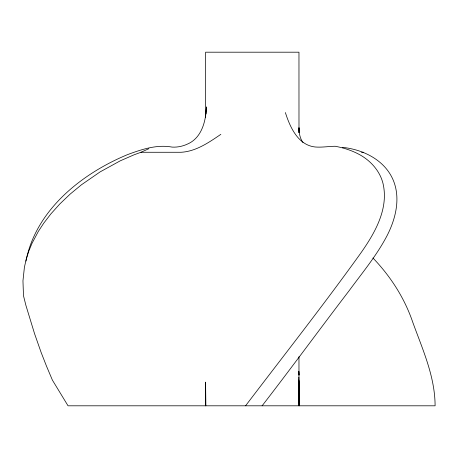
<?xml version="1.0" encoding="UTF-8"?>
<svg xmlns="http://www.w3.org/2000/svg" width="458" height="458" viewBox="0 0 458 458"><rect width="100%" height="100%" fill="white"/><g stroke="black" fill="none" stroke-linecap="round" stroke-linejoin="round"><path stroke-width="0.69" d="M298.988 132.671L298.965 52.195L205.613 52.195L205.648 117.3M298.942 132.677L298.994 127.708C298.988 132.866 299.864 138.27 302.956 142.535M206.089 113.87L206.375 106.926C205.974 120.969 201.738 137.921 187.574 144.024C182.782 146.262 177.458 147.402 172.162 147.104C156.762 144.276 141.728 149.371 127.467 154.649C81.564 173.708 35.982 209.924 25.963 261.094M245.557 405.805C284.069 355.11 323.497 305.091 360.606 253.348C374.741 233.236 388.997 208.877 382.985 183.355C379.837 170.914 370.688 160.752 359.604 154.649C352.007 150.487 343.683 147.831 335.187 146.262C328.472 146.348 321.751 147.573 315.035 146.972C297.946 145.054 289.931 126.935 285.374 112.559M262.108 405.805C291.574 367.745 319.942 328.85 349.191 290.63C362.398 272.647 376.837 255.352 387.165 235.458C395.712 218.747 400.733 198.371 393.302 180.332C384.869 160.065 363.2 149.468 342.338 147.344M220.848 134.337C208.917 142.467 195.932 151.472 181.053 152.274L140.972 152.274L134.034 154.815L120.236 160.838L100.113 171.893L81.432 184.797L70.126 194.129L59.861 203.924L50.798 214.001L43.745 223.178L38.329 231.422L32.008 243.335L28.865 250.955L26.329 258.816L24.417 267.186L22.957 280.84L23.484 295.713L25.888 305.314L34.573 333.75L41.134 352.437L46.413 365.936L52.407 380.129L68.042 405.805L435.1 405.805C435.014 376.505 422.614 349.431 412.807 322.375C404.603 298.164 390.611 276.38 372.938 257.997M140.972 152.274L148.839 148.707M361.494 152.274L363.6 152.274M205.871 405.805L205.585 382.138L205.636 405.805M298.845 380.861L299.263 405.805L298.851 377.192M298.845 380.054L298.982 405.805L298.971 356.662M298.988 375.028L298.834 371.472L298.988 375.028"/></g></svg>
